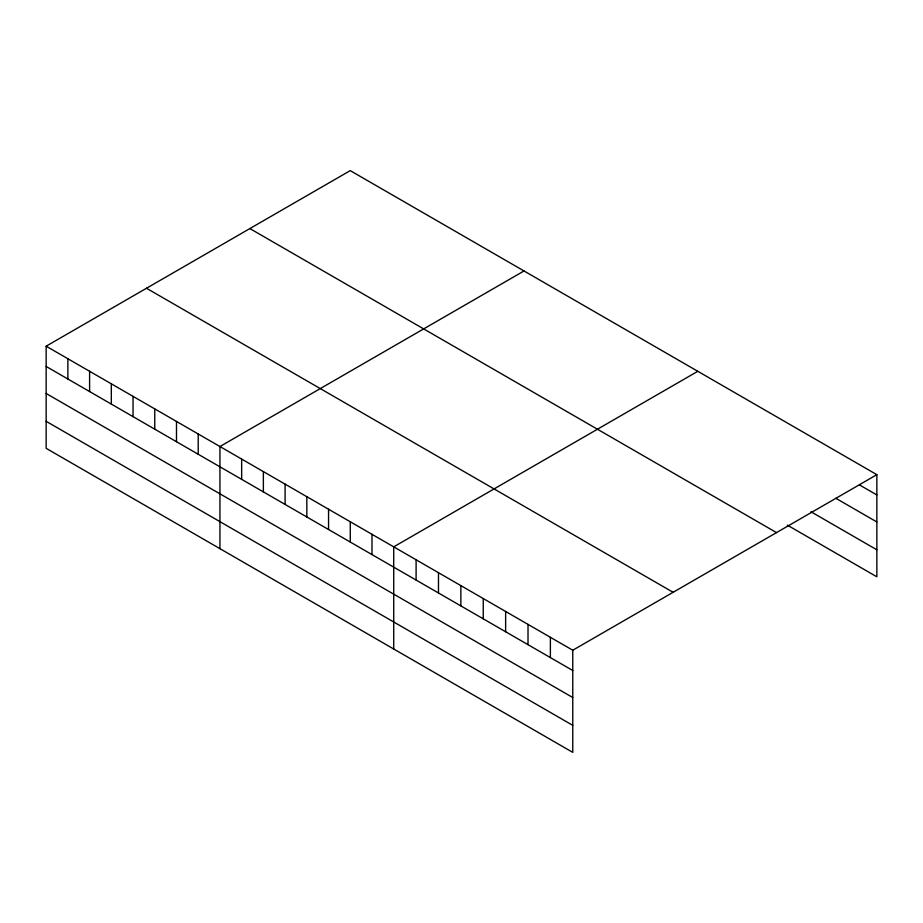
<?xml version="1.0" encoding="UTF-8"?>
<svg xmlns="http://www.w3.org/2000/svg" width="923" height="923" viewBox="0 0 923 923"><rect width="100%" height="100%" fill="white"/><g stroke="black" fill="none" stroke-linecap="round" stroke-linejoin="round"><path stroke-width="1.38" d="M572.768 697.523L572.768 650.23L46.15 346.194L46.15 448.324L572.768 752.372L572.768 697.523L46.15 393.475M787.319 525.118L876.85 576.806L876.85 474.676L350.232 170.628L46.15 346.194M524.01 270.97L219.939 446.524L219.939 548.666M697.8 371.3L393.717 546.854L393.717 648.996M572.768 650.23L876.85 474.676M859.44 484.898L876.85 494.947M835.823 498.27L876.85 521.968M810.948 511.746L876.85 549.796M249.879 228.569L776.508 532.606M146.492 288.253L673.121 592.301M46.15 366.466L572.768 670.513M46.15 421.315L572.768 725.351M550.385 637.308L550.385 657.591M528.014 624.386L528.014 644.669M505.631 611.464L505.631 631.747M483.248 598.542L483.248 618.825M460.865 585.62L460.865 605.903M438.483 572.698L438.483 592.981M416.1 559.776L416.1 580.059M371.992 534.313L371.992 554.596M350.279 521.772L350.279 542.055M328.553 509.231L328.553 529.514M306.828 496.689L306.828 516.972M285.103 484.148L285.103 504.42M263.378 471.607L263.378 491.878M241.653 459.066L241.653 479.337M198.214 433.983L198.214 454.254M176.489 421.442L176.489 441.713M154.764 408.901L154.764 429.172M133.039 396.359L133.039 416.631M111.314 383.818L111.314 404.089M89.6 371.277L89.6 391.548M67.875 358.735L67.875 379.007"/></g></svg>
